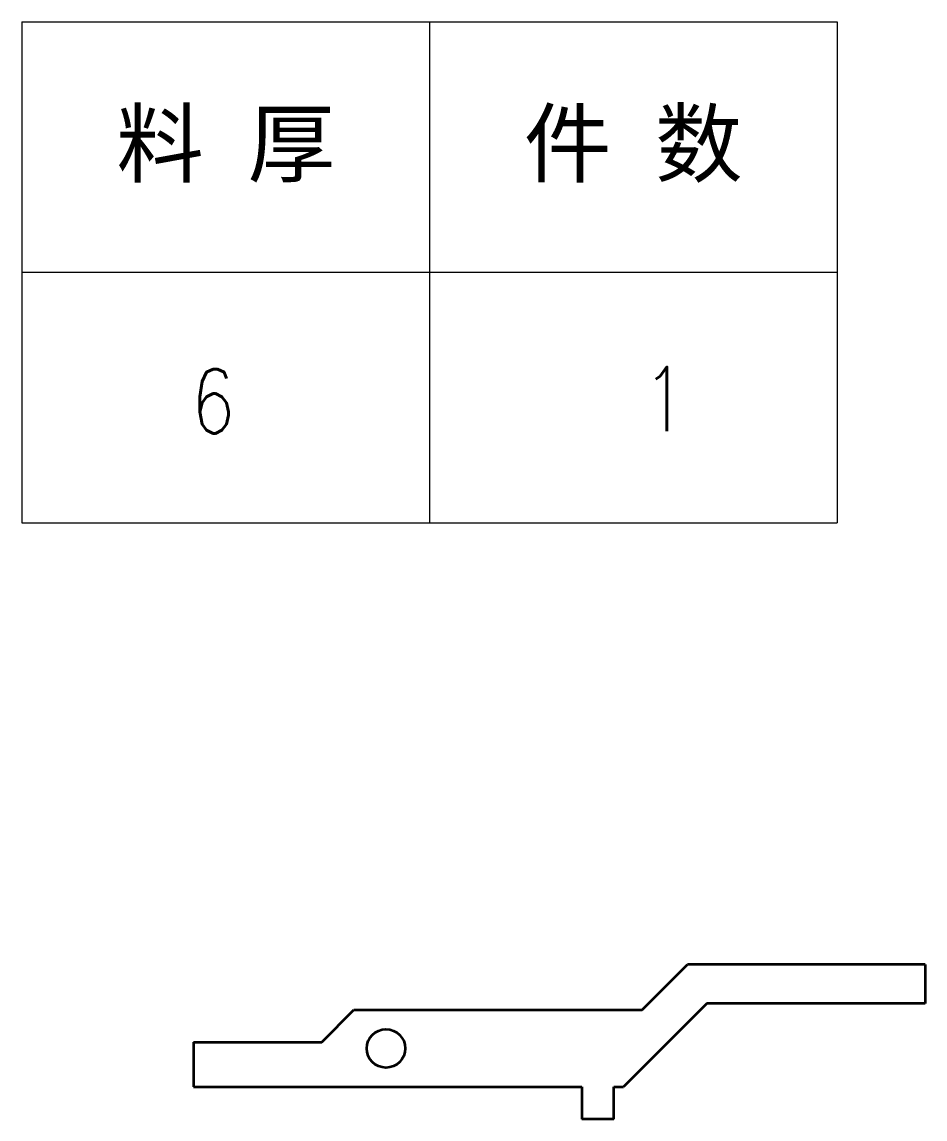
# Model space of a CAD drawing. Header units: millimetres. Extents: x -40286265 to 104648, y -86649 to -49135.
# Drawn here: x 37361.9 to 37502.6, y -65398.3 to -65227.4 of the extents above; entities that cross this region are included whole.
import ezdxf
from ezdxf.enums import TextEntityAlignment as Align

# ---------------------------------------------------------------- set-up
doc = ezdxf.new("R2010")
doc.units = ezdxf.units.MM
doc.header["$LTSCALE"] = 0.5
doc.layers.add('标注线', color=3, linetype='Continuous', lineweight=18)
doc.layers.add('粗实线', color=7, linetype='Continuous', lineweight=35)
doc.styles.add('DIM', font='romans.shx', dxfattribs={"width": 0.8, "bigfont": 'bigfont.shx'})
doc.styles.get("Standard").update_dxf_attribs({"font": 'simplex.shx'})

# ---------------------------------------------------------------- blocks, each defined once
blk = doc.blocks.new('*T68')
at = {"color": 0, "linetype": 'ByBlock', "lineweight": -2, "transparency": 16777216}
for p, q in [((0, 0), (127, 0)), ((0, 0), (0, -78)), ((63.5, 0), (63.5, -78)), ((127, 0), (127, -78)), ((0, -39), (127, -39)), ((0, -78), (127, -78))]:
    blk.add_line(p, q, dxfattribs=at)
at = {"color": 0, "transparency": 16777216, "char_height": 10, "width": 60.5, "attachment_point": 5}
for s, insert in [('{\\fSimSun|b0|i0|c134|p2;料 厚}', (31.75, -19.5)), ('{\\fSimSun|b0|i0|c134|p2;件 数}', (95.25, -19.5))]:
    blk.add_mtext(s, dxfattribs=dict(at, insert=insert))
blk = doc.blocks.new('拆图参数')
blk.add_blockref('*T68', (-63.5, 78))
at = {"style": 'DIM', "width": 0.8}
blk.add_attdef('1', text='', height=10, dxfattribs=at).set_placement((36.65, 19.27), align=Align.MIDDLE_CENTER)
blk.add_attdef('6', text='', height=10, dxfattribs=at).set_placement((-37.13, 18.91), align=Align.MIDDLE_LEFT)

msp = doc.modelspace()

# ---------------------------------------------------------------- linework, layer by layer
at = {"layer": '粗实线', "ltscale": 0.251023}
msp.add_line((37458.528, -65381.28), (37465.628, -65374.18), dxfattribs=at)
at = {"layer": '粗实线', "ltscale": 0.075}
for p, q in [((37502.628, -65374.18), (37465.628, -65374.18)), ((37502.628, -65380.28), (37468.628, -65380.28))]:
    msp.add_line(p, q, dxfattribs=at)
at = {"layer": '粗实线', "ltscale": 0.175}
for p, q in [((37502.628, -65374.18), (37502.628, -65380.28)), ((37388.628, -65386.28), (37388.628, -65393.28))]:
    msp.add_line(p, q, dxfattribs=at)
at = {"layer": '粗实线', "ltscale": 0.176777}
msp.add_line((37408.628, -65386.28), (37413.628, -65381.28), dxfattribs=at)
at = {"layer": '粗实线'}
for p, q in [((37413.628, -65381.28), (37458.528, -65381.28)), ((37388.628, -65386.28), (37408.628, -65386.28)), ((37388.628, -65393.28), (37449.128, -65393.28))]:
    msp.add_line(p, q, dxfattribs=at)
at = {"layer": '粗实线', "ltscale": 0.459619}
msp.add_line((37468.628, -65380.28), (37455.628, -65393.28), dxfattribs=at)
at = {"layer": '粗实线', "ltscale": 0.125}
for p, q in [((37449.128, -65393.28), (37449.128, -65398.28)), ((37454.128, -65398.28), (37454.128, -65393.28)), ((37454.128, -65398.28), (37449.128, -65398.28))]:
    msp.add_line(p, q, dxfattribs=at)
at = {"layer": '粗实线', "ltscale": 0.0375}
msp.add_line((37454.128, -65393.28), (37455.628, -65393.28), dxfattribs=at)
at = {"layer": '粗实线'}
msp.add_circle((37418.628, -65387.28), 3, dxfattribs=at)

# ---------------------------------------------------------------- block references
at = {"layer": '标注线'}
msp.add_blockref('拆图参数', (37425.407, -65305.382), dxfattribs=at).add_auto_attribs({'1': '1', '6': '6'})

doc.saveas('drawing.dxf')
